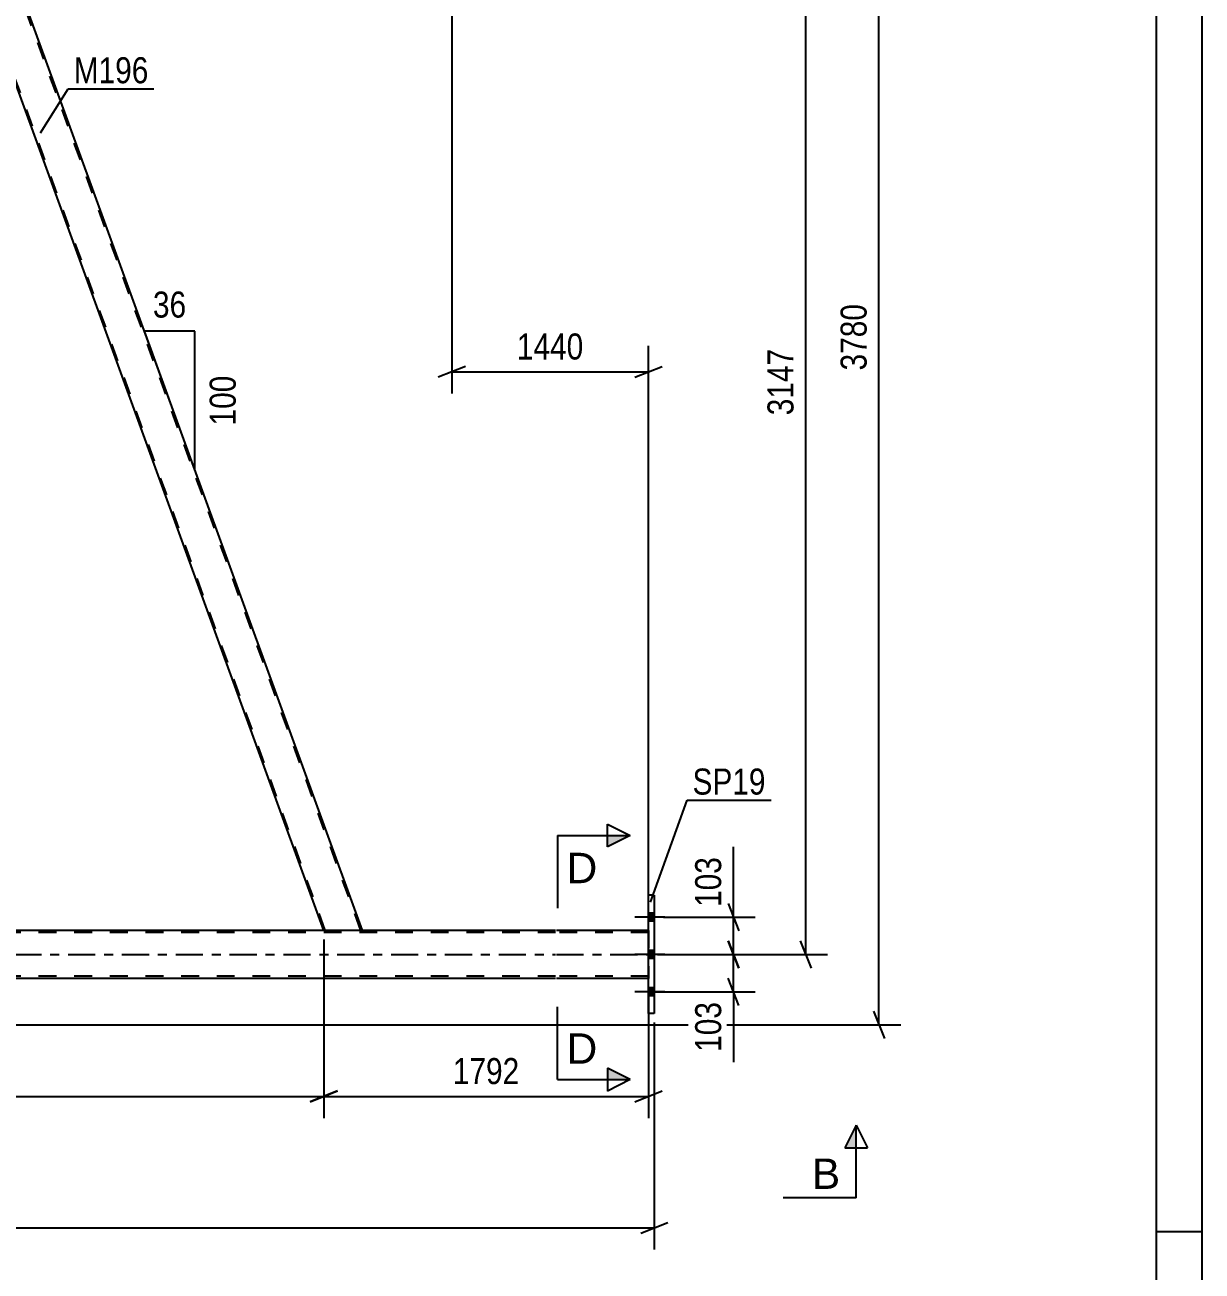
# Model space of a CAD drawing. Header units: millimetres. Extents: x 0 to 841, y 0 to 594.
# Drawn here: x 711.6 to 841, y 293.7 to 430.7 of the extents above; entities that cross this region are included whole.
import ezdxf

# ---------------------------------------------------------------- set-up
doc = ezdxf.new("R2010")
doc.units = ezdxf.units.MM
doc.linetypes.add('DXK_LINE_DOT2', pattern=[3.9198, 1.9599, -1.9599])
doc.linetypes.add('DXK_LINE_DOT3', pattern=[5.9187, 2.979, -0.9799, 0.9799, -0.9799])
doc.styles.add('Arial', font='ARIAL.TTF', dxfattribs={"height": 0.2})
doc.styles.add('Arial Narrow', font='ARIALN.TTF', dxfattribs={"height": 0.2})

# ---------------------------------------------------------------- blocks, each defined once
blk = doc.blocks.new('Unknown-814761001-1137')
at = {"color": 5, "linetype": 'Continuous'}
for p, q in [((841, 0), (841, 594)), ((836, 5), (836, 589)), ((841, 298), (836, 298))]:
    blk.add_line(p, q, dxfattribs=at)
blk = doc.blocks.new('Part-814761001-3089 - 3038')
at = {"color": 7, "linetype": 'DXK_LINE_DOT2'}
for p, q in [((769.92, 330.9), (83.03, 330.9)), ((780.14, 330.9), (770.02, 330.9)), ((780.14, 331.14), (780.14, 325.86)), ((769.92, 326.1), (83.03, 326.1)), ((780.14, 326.1), (770.02, 326.1))]:
    blk.add_line(p, q, dxfattribs=at)
at = {"color": 2, "linetype": 'Continuous'}
for p, q in [((769.92, 331.14), (670.04, 331.14)), ((780.14, 331.14), (770.02, 331.14)), ((769.92, 325.86), (670.04, 325.86)), ((780.14, 325.86), (770.02, 325.86))]:
    blk.add_line(p, q, dxfattribs=at)
at = {"color": 7, "linetype": 'DXK_LINE_DOT3'}
for p, q in [((83.03, 328.5), (769.92, 328.5)), ((770.02, 328.5), (780.14, 328.5))]:
    blk.add_line(p, q, dxfattribs=at)
blk = doc.blocks.new('Bolt-814761001-3196 - 3038')
at = {"linetype": 'Continuous'}
for points in [[(780.14, 333.04), (780.14, 332.16), (780.78, 332.16), (780.78, 333.04)], [(780.14, 333.04), (780.14, 332.16), (780.78, 332.16), (780.78, 333.04)], [(780.14, 333.04), (780.14, 332.16), (780.78, 332.16), (780.78, 333.04)], [(780.14, 328.94), (780.14, 328.06), (780.78, 328.06), (780.78, 328.94)], [(780.14, 328.94), (780.14, 328.06), (780.78, 328.06), (780.78, 328.94)], [(780.14, 324.84), (780.14, 323.96), (780.78, 323.96), (780.78, 324.84)], [(780.14, 324.84), (780.14, 323.96), (780.78, 323.96), (780.78, 324.84)], [(780.14, 324.84), (780.14, 323.96), (780.78, 323.96), (780.78, 324.84)]]:
    blk.add_hatch(color=1, dxfattribs=at).paths.add_polyline_path(points)
at = {"color": 1, "linetype": 'Continuous'}
for p, q in [((780.78, 333.04), (780.14, 333.04)), ((780.78, 333.04), (780.14, 333.04)), ((780.78, 333.04), (780.14, 333.04)), ((781.94, 332.6), (778.62, 332.6)), ((781.94, 332.6), (778.62, 332.6)), ((781.94, 332.6), (778.62, 332.6)), ((780.78, 332.16), (780.14, 332.16)), ((780.78, 332.16), (780.14, 332.16)), ((780.78, 332.16), (780.14, 332.16)), ((780.78, 328.94), (780.14, 328.94)), ((780.78, 328.94), (780.14, 328.94)), ((781.94, 328.5), (778.62, 328.5)), ((781.94, 328.5), (778.62, 328.5)), ((780.78, 328.06), (780.14, 328.06)), ((780.78, 328.06), (780.14, 328.06)), ((780.78, 324.84), (780.14, 324.84)), ((780.78, 324.84), (780.14, 324.84)), ((780.78, 324.84), (780.14, 324.84)), ((781.94, 324.4), (778.62, 324.4)), ((781.94, 324.4), (778.62, 324.4)), ((781.94, 324.4), (778.62, 324.4)), ((780.78, 323.96), (780.14, 323.96)), ((780.78, 323.96), (780.14, 323.96)), ((780.78, 323.96), (780.14, 323.96))]:
    blk.add_line(p, q, dxfattribs=at)
blk = doc.blocks.new('Part-814761001-3484 - 3038')
at = {"color": 2, "linetype": 'Continuous'}
for p, q in [((700.31, 452.36), (704.57, 452.36)), ((748.69, 331.14), (704.57, 452.36)), ((744.43, 331.14), (701.84, 448.16))]:
    blk.add_line(p, q, dxfattribs=at)
at = {"color": 7, "linetype": 'DXK_LINE_DOT2'}
for p, q in [((701.84, 448.16), (700.31, 452.36)), ((744.6, 331.14), (700.48, 452.36)), ((748.52, 331.14), (704.4, 452.36)), ((748.69, 331.14), (744.43, 331.14))]:
    blk.add_line(p, q, dxfattribs=at)
blk = doc.blocks.new('Part-814761001-3548 - 3038')
at = {"color": 2, "linetype": 'Continuous'}
for p, q in [((780.14, 322), (780.14, 335)), ((780.78, 335), (780.14, 335)), ((780.78, 335), (780.78, 322)), ((780.78, 322), (780.14, 322))]:
    blk.add_line(p, q, dxfattribs=at)
blk = doc.blocks.new('StraightDimension-814761001-9519 - 3038')
at = {"color": 7, "linetype": 'Continuous'}
for p, q in [((744.43, 330.14), (744.43, 310.49)), ((780.14, 324.86), (780.14, 310.49)), ((745.93, 313.49), (742.93, 312.29)), ((744.43, 312.89), (780.14, 312.89)), ((778.64, 312.29), (781.64, 313.49))]:
    blk.add_line(p, q, dxfattribs=at)
at = {"color": 0}
blk.add_wipeout([(766.54, 313.64), (766.54, 317.84), (758.03, 317.84), (758.03, 313.64)], dxfattribs=at)
at = {"color": 3, "style": 'Arial Narrow'}
blk.add_text('1792', height=2.863, dxfattribs=at).set_placement((758.63, 314.24))
blk = doc.blocks.new('StraightDimension-814761001-4812 - 3038')
at = {"color": 7, "linetype": 'Continuous'}
for p, q in [((805.47, 320.75), (805.47, 471.96)), ((804.87, 322.25), (806.07, 319.25)), ((668.6, 320.75), (807.87, 320.75))]:
    blk.add_line(p, q, dxfattribs=at)
at = {"color": 0}
blk.add_wipeout([(804.72, 400.61), (800.52, 400.61), (800.52, 392.1), (804.72, 392.1)], dxfattribs=at)
at = {"color": 3, "style": 'Arial Narrow'}
blk.add_text('3780', height=2.863, rotation=90.0002, dxfattribs=at).set_placement((804.12, 392.7))
blk = doc.blocks.new('StraightDimension-814761001-3754 - 3038')
at = {"color": 7, "linetype": 'Continuous'}
for p, q in [((789.48, 332.6), (789.48, 340.33)), ((789.48, 332.6), (789.48, 340.33)), ((788.88, 334.1), (790.08, 331.1)), ((781.78, 332.6), (791.88, 332.6)), ((789.48, 328.5), (789.48, 332.6)), ((790.08, 327), (788.88, 330)), ((781.78, 328.5), (791.88, 328.5))]:
    blk.add_line(p, q, dxfattribs=at)
at = {"color": 0}
blk.add_wipeout([(788.73, 339.81), (784.53, 339.81), (784.53, 333.12), (788.73, 333.12)], dxfattribs=at)
at = {"color": 3, "style": 'Arial Narrow'}
blk.add_text('103', height=2.863, rotation=90.0002, dxfattribs=at).set_placement((788.13, 333.72))
blk = doc.blocks.new('AngleDimension-814761001-3568 - 3038')
at = {"color": 7, "linetype": 'Continuous'}
for p, q in [((730.26, 397.01), (724.72, 397.01)), ((730.26, 381.78), (724.72, 397.01)), ((730.26, 381.78), (730.26, 397.01)), ((730.26, 381.78), (730.26, 381.78))]:
    blk.add_line(p, q, dxfattribs=at)
at = {"color": 0}
for points in [[(729.92, 397.91), (729.92, 402.11), (725.06, 402.11), (725.06, 397.91)], [(735.36, 392.74), (731.16, 392.74), (731.16, 386.05), (735.36, 386.05)]]:
    blk.add_wipeout(points, dxfattribs=at)
at = {"color": 3, "style": 'Arial Narrow'}
blk.add_text('36', height=2.863, dxfattribs=at).set_placement((725.66, 398.51))
blk.add_text('100', height=2.863, rotation=90.0002, dxfattribs=at).set_placement((734.76, 386.65))
blk = doc.blocks.new('StraightDimension-814761001-3736 - 3038')
at = {"color": 7, "linetype": 'Continuous'}
for p, q in [((758.52, 451.36), (758.52, 390.15)), ((780.14, 332.14), (780.14, 395.4)), ((760.02, 393.15), (757.02, 391.95)), ((758.52, 392.55), (780.14, 392.55)), ((778.64, 391.95), (781.64, 393.15))]:
    blk.add_line(p, q, dxfattribs=at)
at = {"color": 0}
blk.add_wipeout([(773.58, 393.3), (773.58, 397.5), (765.07, 397.5), (765.07, 393.3)], dxfattribs=at)
at = {"color": 3, "style": 'Arial Narrow'}
blk.add_text('1440', height=2.863, dxfattribs=at).set_placement((765.67, 393.9))
blk = doc.blocks.new('StraightDimension-814761001-3747 - 3038')
at = {"color": 7, "linetype": 'Continuous'}
for p, q in [((788.88, 330), (790.08, 327)), ((781.78, 328.5), (791.88, 328.5)), ((789.48, 324.4), (789.48, 328.5)), ((790.08, 322.9), (788.88, 325.9)), ((780.38, 324.4), (791.88, 324.4)), ((789.48, 324.4), (789.48, 316.66)), ((789.48, 324.4), (789.48, 316.66))]:
    blk.add_line(p, q, dxfattribs=at)
at = {"color": 0}
blk.add_wipeout([(788.73, 323.87), (784.53, 323.87), (784.53, 317.19), (788.73, 317.19)], dxfattribs=at)
at = {"color": 3, "style": 'Arial Narrow'}
blk.add_text('103', height=2.863, rotation=90.0002, dxfattribs=at).set_placement((788.13, 317.79))
blk = doc.blocks.new('StraightDimension-814761001-4591 - 3038')
at = {"color": 7, "linetype": 'Continuous'}
for p, q in [((780.78, 321), (780.78, 296.04)), ((779.28, 297.84), (782.28, 299.04)), ((36.81, 298.44), (780.78, 298.44))]:
    blk.add_line(p, q, dxfattribs=at)
blk = doc.blocks.new('StraightDimension-814761001-9520 - 3038')
at = {"color": 7, "linetype": 'Continuous'}
for p, q in [((665.4, 330.14), (665.4, 310.49)), ((744.43, 330.14), (744.43, 310.49)), ((666.9, 313.49), (663.9, 312.29)), ((665.4, 312.89), (744.43, 312.89)), ((742.93, 312.29), (745.93, 313.49))]:
    blk.add_line(p, q, dxfattribs=at)
at = {"color": 0}
blk.add_wipeout([(709.17, 313.64), (709.17, 317.84), (700.66, 317.84), (700.66, 313.64)], dxfattribs=at)
at = {"color": 3, "style": 'Arial Narrow'}
blk.add_text('1976', height=2.863, dxfattribs=at).set_placement((701.26, 314.24))
blk = doc.blocks.new('StraightDimension-814761001-9819 - 3038')
at = {"color": 7, "linetype": 'Continuous'}
for p, q in [((798.03, 452.86), (796.83, 455.86)), ((759.52, 454.36), (799.83, 454.36)), ((797.43, 328.5), (797.43, 454.36)), ((796.83, 330), (798.03, 327)), ((781.14, 328.5), (799.83, 328.5))]:
    blk.add_line(p, q, dxfattribs=at)
at = {"color": 0}
blk.add_wipeout([(796.68, 395.68), (792.48, 395.68), (792.48, 387.17), (796.68, 387.17)], dxfattribs=at)
at = {"color": 3, "style": 'Arial Narrow'}
blk.add_text('3147', height=2.863, rotation=90.0002, dxfattribs=at).set_placement((796.08, 387.77))
blk = doc.blocks.new('SectionMark-814761001-4854 - 3038')
at = {"linetype": 'Continuous'}
blk.add_hatch(color=6, dxfattribs=at).paths.add_polyline_path([(802.96, 307.22), (801.71, 307.22), (802.96, 309.72)])
at = {"color": 6, "linetype": 'Continuous'}
for p, q in [((802.96, 309.72), (801.71, 307.22)), ((802.96, 301.72), (802.96, 309.72)), ((802.96, 309.72), (804.21, 307.22)), ((801.71, 307.22), (804.21, 307.22)), ((802.96, 301.72), (794.96, 301.72))]:
    blk.add_line(p, q, dxfattribs=at)
at = {"color": 0, "linetype": 'Continuous'}
blk.add_wipeout([(801.21, 302.72), (801.21, 306.22), (798.1, 306.22), (798.1, 302.72)], dxfattribs=at)
at = {"color": 3, "linetype": 'Continuous', "style": 'Arial'}
blk.add_text('B', height=3.34, dxfattribs=at).set_placement((798.1, 302.72))
blk = doc.blocks.new('Mark-814761001-3480 - 3038')
at = {"color": 0}
blk.add_wipeout([(725.17, 424.27), (725.17, 427.27), (716.95, 427.27), (716.95, 424.27)], dxfattribs=at)
blk.add_wipeout([(725.17, 424.27), (725.17, 427.27), (716.95, 427.27), (716.95, 424.27)], dxfattribs=at)
at = {"color": 30, "linetype": 'Continuous'}
for p, q in [((713.28, 418.82), (716.35, 423.67)), ((716.35, 423.67), (725.77, 423.67))]:
    blk.add_line(p, q, dxfattribs=at)
at = {"color": 3, "style": 'Arial Narrow'}
blk.add_text('M196', height=2.863, dxfattribs=at).set_placement((716.95, 424.27))
blk = doc.blocks.new('SectionMark-814761001-4850 - 3038')
at = {"linetype": 'Continuous'}
for points in [[(775.64, 340.33), (775.64, 341.58), (778.14, 341.58)], [(775.64, 314.73), (775.64, 315.98), (778.14, 314.73)]]:
    blk.add_hatch(color=6, dxfattribs=at).paths.add_polyline_path(points)
at = {"color": 6, "linetype": 'Continuous'}
for p, q in [((775.64, 340.33), (775.64, 342.83)), ((775.64, 342.83), (778.14, 341.58)), ((770.14, 341.58), (770.14, 333.58)), ((770.14, 341.58), (778.14, 341.58)), ((778.14, 341.58), (775.64, 340.33)), ((770.14, 314.73), (770.14, 322.73)), ((778.14, 314.73), (775.64, 315.98)), ((775.64, 315.98), (775.64, 313.48)), ((770.14, 314.73), (778.14, 314.73)), ((778.14, 314.73), (775.64, 313.48))]:
    blk.add_line(p, q, dxfattribs=at)
at = {"color": 0, "linetype": 'Continuous'}
for points in [[(774.51, 336.33), (774.51, 339.83), (771.14, 339.83), (771.14, 336.33)], [(774.51, 316.48), (774.51, 319.98), (771.14, 319.98), (771.14, 316.48)]]:
    blk.add_wipeout(points, dxfattribs=at)
at = {"color": 3, "linetype": 'Continuous', "style": 'Arial'}
for p in [(771.14, 336.33), (771.14, 316.48)]:
    blk.add_text('D', height=3.34, dxfattribs=at).set_placement(p)
blk = doc.blocks.new('Mark-814761001-3544 - 3038')
at = {"color": 0}
blk.add_wipeout([(793.02, 346.07), (793.02, 349.07), (784.98, 349.07), (784.98, 346.07)], dxfattribs=at)
blk.add_wipeout([(793.02, 346.07), (793.02, 349.07), (784.98, 349.07), (784.98, 346.07)], dxfattribs=at)
at = {"color": 30, "linetype": 'Continuous'}
for p, q in [((780.35, 334.25), (784.38, 345.47)), ((784.38, 345.47), (793.62, 345.47))]:
    blk.add_line(p, q, dxfattribs=at)
at = {"color": 3, "style": 'Arial Narrow'}
blk.add_text('SP19', height=2.863, dxfattribs=at).set_placement((784.98, 346.07))

msp = doc.modelspace()

# ---------------------------------------------------------------- block references
for name in ['Unknown-814761001-1137', 'Part-814761001-3484 - 3038', 'Part-814761001-3548 - 3038', 'Bolt-814761001-3196 - 3038', 'Part-814761001-3089 - 3038']:
    msp.add_blockref(name, (0, 0))

# ---------------------------------------------------------------- next in the draw order: block references
msp.add_blockref('StraightDimension-814761001-9519 - 3038', (0, 0))

# ---------------------------------------------------------------- next in the draw order: block references
msp.add_blockref('StraightDimension-814761001-4812 - 3038', (0, 0))

# ---------------------------------------------------------------- next in the draw order: block references
for name in ['AngleDimension-814761001-3568 - 3038', 'StraightDimension-814761001-3754 - 3038']:
    msp.add_blockref(name, (0, 0))

# ---------------------------------------------------------------- next in the draw order: block references
for name in ['StraightDimension-814761001-3736 - 3038', 'StraightDimension-814761001-3747 - 3038']:
    msp.add_blockref(name, (0, 0))

# ---------------------------------------------------------------- next in the draw order: block references
msp.add_blockref('StraightDimension-814761001-4591 - 3038', (0, 0))

# ---------------------------------------------------------------- next in the draw order: block references
for name in ['StraightDimension-814761001-9819 - 3038', 'Mark-814761001-3480 - 3038', 'StraightDimension-814761001-9520 - 3038', 'SectionMark-814761001-4854 - 3038']:
    msp.add_blockref(name, (0, 0))

# ---------------------------------------------------------------- next in the draw order: block references
for name in ['Mark-814761001-3544 - 3038', 'SectionMark-814761001-4850 - 3038']:
    msp.add_blockref(name, (0, 0))

doc.saveas('drawing.dxf')
